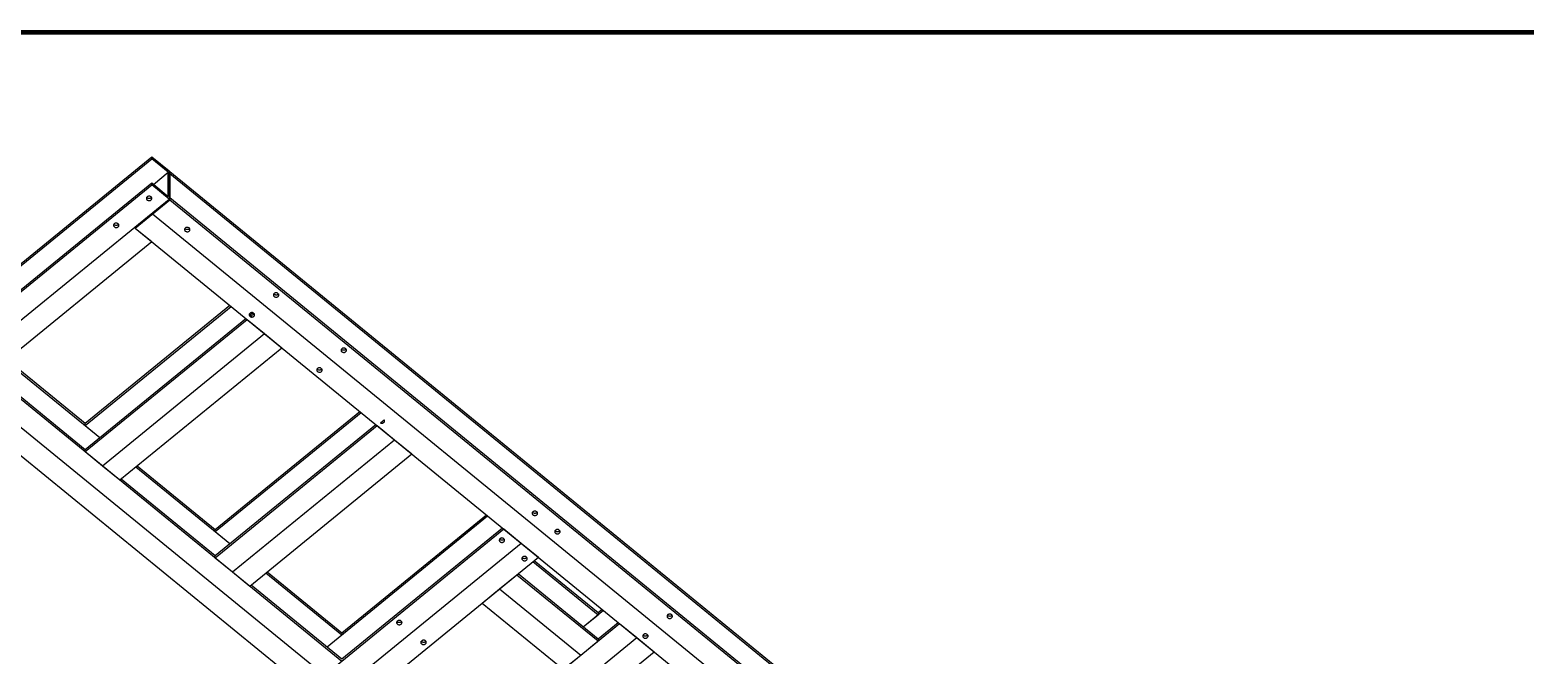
# Model space of a CAD drawing. Header units: millimetres. Extents: x 0 to 16187, y -20471 to 6290.
# Drawn here: x 7756.6 to 8061.5, y 3296.1 to 3423.6 of the extents above; entities that cross this region are included whole.
import ezdxf
from ezdxf.enums import TextEntityAlignment as Align

# ---------------------------------------------------------------- set-up
doc = ezdxf.new("R2010")
doc.units = ezdxf.units.MM
doc.layers.add('BORDER1', color=3, linetype='Continuous')
doc.layers.add('BORDER2', color=7, linetype='Continuous')
doc.styles.add('ROMANC', font='ROMANC', dxfattribs={"height": 5})
doc.styles.add('ROMANS', font='ROMANS.shx', dxfattribs={"width": 0.8})
doc.styles.add('ROMANT', font='ROMANT', dxfattribs={"height": 4})

# ---------------------------------------------------------------- blocks, each defined once
blk = doc.blocks.new('*U609')
at = {"layer": 'BORDER1', "color": 154, "true_color": 0x1859a9, "const_width": 1}
blk.add_lwpolyline([(1.81, 811), (1144, 811), (1144, 0), (0, 0), (0, 811)], close=True, dxfattribs=at)
at = {"layer": 'BORDER2', "flags": 8}
for tag, height, style, p in [('REV-A', 3.24, 'ROMANS', (986.93, 140.25)), ('RE-A', 8.06, 'ROMANT', (1084.63, 7.17))]:
    blk.add_attdef(tag, text='', height=height, dxfattribs=dict(at, style=style)).set_placement(p, align=Align.CENTER)
at = {"layer": 'BORDER2', "style": 'ROMANS', "width": 3.830216}
blk.add_attdef('DATE-A', text='', height=3.24, dxfattribs=at).set_placement((995.51, 140.25), (1008.51, 140.25), align=Align.FIT)
at = {"layer": 'BORDER2'}
for tag, height, style, p in [('DRN-A', 3.24, 'ROMANS', (1018.38, 140.25)), ('CHD-A', 3.24, 'ROMANS', (1032.35, 140.25)), ('APD-A', 3.24, 'ROMANS', (1046.64, 140.25)), ('CONS_CONT_VEND', 4.2, 'ROMANC', (1061.39, 72.83))]:
    blk.add_attdef(tag, text='', height=height, dxfattribs=dict(at, style=style)).set_placement(p, align=Align.CENTER)
at = {"layer": 'BORDER2', "style": 'ROMANS', "width": 0.8}
for tag, p, height in [('1:X', (997.23, 122.55), 3.5), ('LOC', (1042.74, 122.55), 3.5), ('PROJ_NO', (1118.64, 122.55), 3.5), ('CONS_DRG_NO', (1011, 63), 3)]:
    blk.add_attdef(tag, p, '', height=height, dxfattribs=at)
at = {"layer": 'BORDER2', "lineweight": 30, "width": 0.8, "flags": 104}
blk.add_attdef('COMMENTS-A', text='', height=2.2, dxfattribs=at).set_placement((1055.21, 142.07), align=Align.MIDDLE_LEFT)
at = {"layer": 'BORDER2', "style": 'ROMANS', "width": 0.8}
for tag, p in [('PROJECT_TITLE_1', (1061.07, 55.35)), ('PROJECT_TITLE_2', (1061.07, 49.3))]:
    blk.add_attdef(tag, text='', height=3.5, dxfattribs=at).set_placement(p, align=Align.MIDDLE)
at = {"layer": 'BORDER2', "style": 'ROMANT', "width": 0.8}
for tag, p in [('DRG_TITLE_1', (1061.07, 36.31)), ('DRG_TITLE_2', (1061.07, 28.31)), ('DRG_TITLE_3', (1061.07, 20.31))]:
    blk.add_attdef(tag, text='', height=5, dxfattribs=at).set_placement(p, align=Align.CENTER)
at = {"layer": 'BORDER2', "style": 'ROMANT'}
for tag, p in [('AR', (995, 7.17)), ('PA', (1011.74, 7.17)), ('DC', (1028.45, 7.17)), ('TS', (1120.84, 7.17))]:
    blk.add_attdef(tag, p, '', height=8.06, dxfattribs=at)
for tag, p in [('SRNO', (1074.7, 7.17)), ('SH', (1115.8, 7.18))]:
    blk.add_attdef(tag, text='', height=8.06, dxfattribs=at).set_placement(p, align=Align.RIGHT)
at = {"layer": 'BORDER2', "style": 'ROMANS', "flags": 2}
blk.add_attdef('TB_VERSION', text='', height=2, dxfattribs=at).set_placement((1, -1), align=Align.TOP_LEFT)

msp = doc.modelspace()

# ---------------------------------------------------------------- linework, layer by layer
at = {"color": 7, "linetype": 'Continuous', "lineweight": 25}
for p, q in [((7631.53934, 3275.36437), (7781.44598, 3397.76926)), ((7631.53934, 3274.93141), (7781.44598, 3397.33629)), ((7781.44598, 3397.33629), (7781.44598, 3397.76926)), ((7781.44598, 3397.76926), (7784.98151, 3394.88235)), ((7784.82241, 3394.5793), (7781.44598, 3397.33629)), ((7781.8177, 3392.12582), (7784.82241, 3394.5793)), ((7784.82241, 3389.67235), (7784.82241, 3394.5793)), ((7784.98151, 3394.88235), (7784.98151, 3389.10948)), ((7784.98151, 3394.88235), (7785.14061, 3394.75244)), ((7785.14061, 3394.75244), (7785.14061, 3388.97956)), ((7785.14061, 3394.31948), (7785.14061, 3394.75244)), ((7785.14061, 3394.75244), (8000.98496, 3218.50672)), ((7785.14061, 3394.31948), (8000.98496, 3218.07376)), ((7631.53934, 3270.02446), (7781.44598, 3392.42935)), ((7631.53934, 3269.5915), (7781.44598, 3391.99638)), ((7781.44598, 3391.99638), (7781.44598, 3392.42935)), ((7781.44598, 3392.42935), (7784.82241, 3389.67235)), ((7784.98151, 3389.10948), (7781.44598, 3391.99638)), ((7635.07487, 3266.70459), (7784.98151, 3389.10948)), ((7778.06954, 3383.20575), (7785.14061, 3388.97956)), ((7781.60508, 3386.09266), (7785.14061, 3388.97956)), ((7785.14061, 3388.97956), (7784.98151, 3389.10948)), ((7785.14061, 3388.97956), (7785.14061, 3389.41253)), ((7785.14061, 3389.41253), (8000.98496, 3213.16681)), ((7785.14061, 3388.97956), (8000.98496, 3212.73385)), ((7781.60508, 3386.09266), (7778.06954, 3383.20575)), ((7781.60508, 3386.09266), (7997.44942, 3209.84694)), ((7778.06954, 3383.20575), (7781.44598, 3380.44875)), ((7778.06954, 3383.20575), (7993.91389, 3206.96003)), ((7645.68148, 3269.5915), (7781.44598, 3380.44875)), ((7767.86953, 3343.37992), (7797.35646, 3367.4572)), ((7767.86953, 3342.94695), (7797.62158, 3367.24072)), ((7767.86953, 3338.04001), (7800.62629, 3364.78724)), ((7767.86953, 3337.60704), (7800.89142, 3364.57076)), ((7800.89142, 3364.57076), (7804.42695, 3361.68385)), ((7801.57334, 3365.56055), (7802.03339, 3365.93619)), ((7801.57334, 3365.12758), (7802.33081, 3365.74608)), ((7801.57334, 3365.12758), (7801.57334, 3365.56055)), ((7771.40506, 3334.72013), (7804.42695, 3361.68385)), ((7804.42695, 3361.68385), (7807.96248, 3358.79694)), ((7774.9406, 3331.83323), (7807.96248, 3358.79694)), ((7751.69393, 3356.15499), (7770.87424, 3340.49348)), ((7751.95905, 3356.37147), (7767.86953, 3343.37992)), ((7748.42409, 3353.48503), (7820.19543, 3294.88081)), ((7748.68921, 3353.70152), (7767.86953, 3338.04001)), ((7741.35302, 3347.71122), (7813.12436, 3289.10699)), ((7744.88856, 3350.59813), (7816.6599, 3291.9939)), ((7794.38603, 3321.72811), (7823.87296, 3345.80539)), ((7794.38603, 3321.29514), (7824.13808, 3345.58891)), ((7767.86953, 3342.94695), (7767.86953, 3343.37992)), ((7767.86953, 3342.94695), (7770.87424, 3340.49348)), ((7794.38603, 3316.3882), (7827.1428, 3343.13543)), ((7794.38603, 3315.95523), (7827.40792, 3342.91895)), ((7827.40792, 3342.91895), (7830.94345, 3340.03204)), ((7828.08985, 3343.47577), (7828.84731, 3344.09427)), ((7797.92157, 3313.06833), (7830.94345, 3340.03204)), ((7830.94345, 3340.03204), (7834.47899, 3337.14514)), ((7767.86953, 3337.60704), (7767.86953, 3338.04001)), ((7767.86953, 3337.60704), (7771.40506, 3334.72013)), ((7801.4571, 3310.18142), (7834.47899, 3337.14514)), ((7771.40506, 3334.72013), (7774.9406, 3331.83323)), ((7778.21043, 3334.50318), (7797.39075, 3318.84167)), ((7778.47556, 3334.71966), (7794.38603, 3321.72811)), ((7775.20572, 3332.04971), (7794.38603, 3316.3882)), ((7817.19071, 3297.76725), (7849.94748, 3324.51448)), ((7820.19543, 3300.65368), (7849.68236, 3324.73096)), ((7717.45281, 3210.98727), (7853.21732, 3321.84453)), ((7794.38603, 3321.29514), (7794.38603, 3321.72811)), ((7794.38603, 3321.29514), (7797.39075, 3318.84167)), ((7820.19543, 3295.31377), (7852.95219, 3322.06101)), ((7853.21732, 3321.84453), (7856.75285, 3318.95762)), ((7720.98835, 3208.10036), (7856.75285, 3318.95762)), ((7856.75285, 3318.95762), (7860.28838, 3316.07071)), ((7724.52388, 3205.21345), (7860.28838, 3316.07071)), ((7794.38603, 3315.95523), (7794.38603, 3316.3882)), ((7794.38603, 3315.95523), (7797.92157, 3313.06833)), ((7859.17416, 3315.1609), (7872.45062, 3304.32013)), ((7859.43928, 3315.37738), (7872.45062, 3304.75309)), ((7797.92157, 3313.06833), (7801.4571, 3310.18142)), ((7804.72694, 3312.85137), (7820.19543, 3300.22072)), ((7804.99206, 3313.06786), (7820.19543, 3300.65368)), ((7852.36879, 3309.60404), (7855.90432, 3312.49094)), ((7855.90432, 3312.49094), (7872.45062, 3298.98022)), ((7856.16944, 3312.70743), (7872.45062, 3299.41318)), ((7801.72222, 3310.3979), (7820.19543, 3295.31377)), ((7848.83325, 3306.71713), (7852.36879, 3309.60404)), ((7852.36879, 3309.60404), (7868.91509, 3296.09331)), ((7848.83325, 3306.71713), (7865.37955, 3293.2064)), ((7869.44591, 3301.86665), (7873.56485, 3305.22994)), ((7872.45062, 3304.75309), (7873.29972, 3305.44642)), ((7741.07018, 3191.70272), (7876.83468, 3302.55998)), ((7869.44591, 3301.86665), (7872.45062, 3304.32013)), ((7872.45062, 3304.75309), (7872.45062, 3304.32013)), ((7872.45062, 3299.41318), (7876.56956, 3302.77646)), ((7876.83468, 3302.55998), (7880.37022, 3299.67307)), ((7744.60572, 3188.81582), (7880.37022, 3299.67307)), ((7817.19071, 3297.76725), (7820.19543, 3300.22072)), ((7820.19543, 3300.65368), (7820.19543, 3300.22072)), ((7868.91509, 3296.09331), (7872.45062, 3298.98022)), ((7872.45062, 3299.41318), (7872.45062, 3298.98022)), ((7880.37022, 3299.67307), (7883.90575, 3296.78617)), ((7748.14125, 3185.92891), (7883.90575, 3296.78617)), ((7865.37955, 3293.2064), (7868.91509, 3296.09331))]:
    msp.add_line(p, q, dxfattribs=at)
at = {"color": 7, "linetype": 'Continuous', "lineweight": 25, "flags": 128}
for points in [[(7780.52674, 3389.57138), (7780.46355, 3389.50957), (7780.41489, 3389.43955), (7780.38232, 3389.36355), (7780.36689, 3389.28403), (7780.36911, 3389.20354), (7780.38889, 3389.12466), (7780.42559, 3389.04993), (7780.47806, 3388.98176), (7780.54458, 3388.92233), (7780.62303, 3388.87356), (7780.71089, 3388.83701), (7780.80532, 3388.81385), (7780.90331, 3388.80484), (7781.00169, 3388.81025), (7781.0973, 3388.82992), (7781.18708, 3388.86322), (7781.26813, 3388.90907), (7781.33785, 3388.966), (7781.39401, 3389.03219), (7781.43478, 3389.10549), (7781.45888, 3389.18357), (7781.46551, 3389.2639), (7781.45447, 3389.3439), (7781.42611, 3389.42102), (7781.38135, 3389.49275), (7781.32161, 3389.55681), (7781.24883, 3389.61113), (7781.16534, 3389.65397), (7781.07383, 3389.68394), (7780.97723, 3389.70009), (7780.87865, 3389.7019), (7780.78126, 3389.68931), (7780.68819, 3389.66271), (7780.60243, 3389.62298), (7780.52674, 3389.57138)], [(7781.39753, 3389.4703), (7781.35324, 3389.41473), (7781.28672, 3389.3553), (7781.20827, 3389.30652), (7781.12041, 3389.26997), (7781.02597, 3389.24682), (7780.92799, 3389.2378), (7780.82961, 3389.24322), (7780.734, 3389.26289), (7780.64422, 3389.29619), (7780.56317, 3389.34204), (7780.49344, 3389.39897), (7780.43729, 3389.46515), (7780.43377, 3389.4703)], [(7773.80923, 3384.08626), (7773.74603, 3384.02445), (7773.69737, 3383.95442), (7773.6648, 3383.87843), (7773.64938, 3383.79891), (7773.65159, 3383.71841), (7773.67137, 3383.63954), (7773.70808, 3383.56481), (7773.76054, 3383.49664), (7773.82707, 3383.43721), (7773.90552, 3383.38843), (7773.99337, 3383.35188), (7774.08781, 3383.32873), (7774.18579, 3383.31971), (7774.28417, 3383.32513), (7774.37979, 3383.3448), (7774.46956, 3383.3781), (7774.55062, 3383.42395), (7774.62034, 3383.48088), (7774.67649, 3383.54706), (7774.71727, 3383.62037), (7774.74136, 3383.69844), (7774.748, 3383.77877), (7774.73696, 3383.85878), (7774.7086, 3383.93589), (7774.66383, 3384.00763), (7774.6041, 3384.07169), (7774.53132, 3384.12601), (7774.44783, 3384.16884), (7774.35631, 3384.19882), (7774.25971, 3384.21497), (7774.16114, 3384.21678), (7774.06375, 3384.20418), (7773.97068, 3384.17759), (7773.88492, 3384.13785), (7773.80923, 3384.08626)], [(7774.68002, 3383.98518), (7774.63573, 3383.9296), (7774.5692, 3383.87017), (7774.49075, 3383.8214), (7774.4029, 3383.78485), (7774.30846, 3383.76169), (7774.21048, 3383.75268), (7774.1121, 3383.75809), (7774.01648, 3383.77777), (7773.9267, 3383.81106), (7773.84565, 3383.85691), (7773.77593, 3383.91385), (7773.71978, 3383.98003), (7773.71625, 3383.98518)], [(7789.08273, 3382.58506), (7789.14592, 3382.64687), (7789.19459, 3382.7169), (7789.22715, 3382.79289), (7789.24258, 3382.87241), (7789.24036, 3382.95291), (7789.22059, 3383.03178), (7789.18388, 3383.10651), (7789.13142, 3383.17468), (7789.06489, 3383.23411), (7788.98644, 3383.28289), (7788.89858, 3383.31944), (7788.80415, 3383.34259), (7788.70616, 3383.35161), (7788.60778, 3383.34619), (7788.51217, 3383.32652), (7788.42239, 3383.29322), (7788.34134, 3383.24737), (7788.27162, 3383.19044), (7788.21547, 3383.12426), (7788.17469, 3383.05095), (7788.15059, 3382.97288), (7788.14396, 3382.89255), (7788.155, 3382.81254), (7788.18336, 3382.73543), (7788.22812, 3382.66369), (7788.28786, 3382.59963), (7788.36064, 3382.54531), (7788.44413, 3382.50247), (7788.53564, 3382.4725), (7788.63224, 3382.45635), (7788.73082, 3382.45454), (7788.82821, 3382.46714), (7788.92128, 3382.49373), (7789.00704, 3382.53346), (7789.08273, 3382.58506)], [(7789.08273, 3383.01803), (7789.00704, 3382.96643), (7788.92128, 3382.9267), (7788.82821, 3382.9001), (7788.73082, 3382.88751), (7788.63224, 3382.88932), (7788.53564, 3382.90547), (7788.44413, 3382.93544), (7788.36064, 3382.97828), (7788.28786, 3383.0326), (7788.22812, 3383.09665), (7788.21194, 3383.11911)], [(7789.17571, 3383.11911), (7789.14592, 3383.07984), (7789.08273, 3383.01803)], [(7807.20234, 3369.23312), (7807.26554, 3369.29492), (7807.3142, 3369.36495), (7807.34676, 3369.44094), (7807.36219, 3369.52046), (7807.35998, 3369.60096), (7807.3402, 3369.67984), (7807.30349, 3369.75456), (7807.25103, 3369.82273), (7807.1845, 3369.88216), (7807.10605, 3369.93094), (7807.0182, 3369.96749), (7806.92376, 3369.99064), (7806.82578, 3369.99966), (7806.7274, 3369.99424), (7806.63178, 3369.97457), (7806.542, 3369.94127), (7806.46095, 3369.89542), (7806.39123, 3369.83849), (7806.33508, 3369.77231), (7806.2943, 3369.699), (7806.27021, 3369.62093), (7806.26357, 3369.5406), (7806.27461, 3369.46059), (7806.30297, 3369.38348), (7806.34774, 3369.31174), (7806.40747, 3369.24768), (7806.48025, 3369.19336), (7806.56374, 3369.15053), (7806.65525, 3369.12055), (7806.75185, 3369.1044), (7806.85043, 3369.1026), (7806.94782, 3369.11519), (7807.04089, 3369.14178), (7807.12665, 3369.18152), (7807.20234, 3369.23312)], [(7807.20234, 3369.66608), (7807.12665, 3369.61448), (7807.04089, 3369.57475), (7806.94782, 3369.54816), (7806.85043, 3369.53556), (7806.75185, 3369.53737), (7806.65525, 3369.55352), (7806.56374, 3369.58349), (7806.48025, 3369.62633), (7806.40747, 3369.68065), (7806.34774, 3369.74471), (7806.33155, 3369.76716)], [(7807.29532, 3369.76716), (7807.26554, 3369.72789), (7807.20234, 3369.66608)], [(7802.2526, 3365.19144), (7802.31579, 3365.25325), (7802.36445, 3365.32328), (7802.39702, 3365.39927), (7802.41244, 3365.47879), (7802.41023, 3365.55929), (7802.39045, 3365.63816), (7802.35374, 3365.71289), (7802.30128, 3365.78106), (7802.23476, 3365.84049), (7802.1563, 3365.88927), (7802.06845, 3365.92582), (7801.97401, 3365.94897), (7801.87603, 3365.95799), (7801.77765, 3365.95257), (7801.68203, 3365.9329), (7801.59226, 3365.8996), (7801.51121, 3365.85375), (7801.44148, 3365.79682), (7801.38533, 3365.73064), (7801.34455, 3365.65733), (7801.32046, 3365.57926), (7801.31383, 3365.49893), (7801.32487, 3365.41892), (7801.35322, 3365.34181), (7801.39799, 3365.27007), (7801.45772, 3365.20601), (7801.5305, 3365.15169), (7801.61399, 3365.10886), (7801.70551, 3365.07888), (7801.80211, 3365.06273), (7801.90068, 3365.06092), (7801.99807, 3365.07352), (7802.09114, 3365.10011), (7802.1769, 3365.13985), (7802.2526, 3365.19144)], [(7801.57334, 3365.12758), (7801.66108, 3365.09149), (7801.75529, 3365.06872), (7801.85295, 3365.05999), (7801.95096, 3365.0656), (7802.04618, 3365.08535), (7802.13558, 3365.11862), (7802.21631, 3365.16435), (7802.28578, 3365.22108), (7802.34178, 3365.28699), (7802.38253, 3365.35999), (7802.40672, 3365.43774), (7802.41358, 3365.51777), (7802.4029, 3365.59751), (7802.37501, 3365.67444), (7802.33081, 3365.74608)], [(7820.99093, 3357.97418), (7821.05412, 3358.03598), (7821.10278, 3358.10601), (7821.13535, 3358.182), (7821.15077, 3358.26152), (7821.14856, 3358.34202), (7821.12878, 3358.4209), (7821.09207, 3358.49562), (7821.03961, 3358.56379), (7820.97309, 3358.62322), (7820.89463, 3358.672), (7820.80678, 3358.70855), (7820.71234, 3358.7317), (7820.61436, 3358.74072), (7820.51598, 3358.7353), (7820.42036, 3358.71563), (7820.33059, 3358.68233), (7820.24954, 3358.63648), (7820.17981, 3358.57955), (7820.12366, 3358.51337), (7820.08288, 3358.44006), (7820.05879, 3358.36199), (7820.05216, 3358.28166), (7820.0632, 3358.20165), (7820.09155, 3358.12454), (7820.13632, 3358.0528), (7820.19605, 3357.98874), (7820.26883, 3357.93442), (7820.35232, 3357.89159), (7820.44384, 3357.86161), (7820.54044, 3357.84546), (7820.63901, 3357.84365), (7820.7364, 3357.85625), (7820.82947, 3357.88284), (7820.91523, 3357.92258), (7820.99093, 3357.97418)], [(7820.99093, 3358.40714), (7820.91523, 3358.35554), (7820.82947, 3358.31581), (7820.7364, 3358.28922), (7820.63901, 3358.27662), (7820.54044, 3358.27843), (7820.44384, 3358.29458), (7820.35232, 3358.32455), (7820.26883, 3358.36739), (7820.19605, 3358.42171), (7820.13632, 3358.48577), (7820.12013, 3358.50822)], [(7821.0839, 3358.50822), (7821.05412, 3358.46895), (7820.99093, 3358.40714)], [(7816.04118, 3353.9325), (7816.10437, 3353.99431), (7816.15303, 3354.06434), (7816.1856, 3354.14033), (7816.20102, 3354.21985), (7816.19881, 3354.30035), (7816.17903, 3354.37922), (7816.14232, 3354.45395), (7816.08986, 3354.52212), (7816.02334, 3354.58155), (7815.94489, 3354.63033), (7815.85703, 3354.66688), (7815.76259, 3354.69003), (7815.66461, 3354.69905), (7815.56623, 3354.69363), (7815.47062, 3354.67396), (7815.38084, 3354.64066), (7815.29979, 3354.59481), (7815.23006, 3354.53788), (7815.17391, 3354.4717), (7815.13313, 3354.39839), (7815.10904, 3354.32032), (7815.10241, 3354.23999), (7815.11345, 3354.15998), (7815.14181, 3354.08287), (7815.18657, 3354.01113), (7815.2463, 3353.94707), (7815.31908, 3353.89275), (7815.40257, 3353.84992), (7815.49409, 3353.81994), (7815.59069, 3353.80379), (7815.68927, 3353.80198), (7815.78666, 3353.81458), (7815.87973, 3353.84117), (7815.96549, 3353.88091), (7816.04118, 3353.9325)], [(7816.04118, 3354.36547), (7815.96549, 3354.31387), (7815.87973, 3354.27414), (7815.78666, 3354.24754), (7815.68927, 3354.23495), (7815.59069, 3354.23676), (7815.49409, 3354.25291), (7815.40257, 3354.28288), (7815.31908, 3354.32572), (7815.2463, 3354.38004), (7815.18657, 3354.4441), (7815.17039, 3354.46655)], [(7816.13415, 3354.46655), (7816.10437, 3354.42728), (7816.04118, 3354.36547)], [(7828.08985, 3343.47577), (7828.17759, 3343.43968), (7828.27179, 3343.41691), (7828.36946, 3343.40818), (7828.46747, 3343.41379), (7828.56269, 3343.43354), (7828.65209, 3343.46681), (7828.73281, 3343.51254), (7828.80228, 3343.56927), (7828.85828, 3343.63518), (7828.89903, 3343.70818), (7828.92322, 3343.78593), (7828.93009, 3343.86596), (7828.9194, 3343.94571), (7828.89152, 3344.02263), (7828.84731, 3344.09427)], [(7859.97019, 3324.70256), (7860.03338, 3324.76437), (7860.08204, 3324.8344), (7860.11461, 3324.91039), (7860.13003, 3324.98991), (7860.12782, 3325.07041), (7860.10804, 3325.14928), (7860.07133, 3325.22401), (7860.01887, 3325.29218), (7859.95235, 3325.35161), (7859.8739, 3325.40039), (7859.78604, 3325.43694), (7859.6916, 3325.46009), (7859.59362, 3325.46911), (7859.49524, 3325.46369), (7859.39962, 3325.44402), (7859.30985, 3325.41072), (7859.2288, 3325.36487), (7859.15907, 3325.30794), (7859.10292, 3325.24176), (7859.06214, 3325.16845), (7859.03805, 3325.09038), (7859.03142, 3325.01005), (7859.04246, 3324.93004), (7859.07081, 3324.85293), (7859.11558, 3324.78119), (7859.17531, 3324.71713), (7859.24809, 3324.66281), (7859.33158, 3324.61997), (7859.4231, 3324.59), (7859.5197, 3324.57385), (7859.61828, 3324.57204), (7859.71567, 3324.58464), (7859.80874, 3324.61123), (7859.89449, 3324.65096), (7859.97019, 3324.70256)], [(7859.97019, 3325.13553), (7859.89449, 3325.08393), (7859.80874, 3325.0442), (7859.71567, 3325.0176), (7859.61828, 3325.00501), (7859.5197, 3325.00682), (7859.4231, 3325.02297), (7859.33158, 3325.05294), (7859.24809, 3325.09578), (7859.17531, 3325.1501), (7859.11558, 3325.21416), (7859.0994, 3325.23661)], [(7860.06316, 3325.23661), (7860.03338, 3325.19734), (7859.97019, 3325.13553)], [(7864.56638, 3320.94958), (7864.62957, 3321.01139), (7864.67823, 3321.08142), (7864.7108, 3321.15741), (7864.72623, 3321.23693), (7864.72401, 3321.31743), (7864.70423, 3321.3963), (7864.66753, 3321.47103), (7864.61507, 3321.5392), (7864.54854, 3321.59863), (7864.47009, 3321.64741), (7864.38223, 3321.68396), (7864.2878, 3321.70711), (7864.18981, 3321.71613), (7864.09143, 3321.71071), (7863.99582, 3321.69104), (7863.90604, 3321.65774), (7863.82499, 3321.61189), (7863.75527, 3321.55496), (7863.69911, 3321.48878), (7863.65834, 3321.41547), (7863.63424, 3321.3374), (7863.62761, 3321.25707), (7863.63865, 3321.17706), (7863.66701, 3321.09995), (7863.71177, 3321.02821), (7863.77151, 3320.96415), (7863.84429, 3320.90983), (7863.92778, 3320.86699), (7864.01929, 3320.83702), (7864.11589, 3320.82087), (7864.21447, 3320.81906), (7864.31186, 3320.83166), (7864.40493, 3320.85825), (7864.49069, 3320.89798), (7864.56638, 3320.94958)], [(7864.56638, 3321.38255), (7864.49069, 3321.33095), (7864.40493, 3321.29122), (7864.31186, 3321.26462), (7864.21447, 3321.25203), (7864.11589, 3321.25384), (7864.01929, 3321.26999), (7863.92778, 3321.29996), (7863.84429, 3321.3428), (7863.77151, 3321.39712), (7863.71177, 3321.46118), (7863.69559, 3321.48363)], [(7864.65935, 3321.48363), (7864.62957, 3321.44436), (7864.56638, 3321.38255)], [(7852.47485, 3319.85256), (7852.41166, 3319.79075), (7852.363, 3319.72073), (7852.33043, 3319.64473), (7852.31501, 3319.56521), (7852.31722, 3319.48472), (7852.337, 3319.40584), (7852.37371, 3319.33111), (7852.42617, 3319.26294), (7852.49269, 3319.20351), (7852.57115, 3319.15474), (7852.659, 3319.11818), (7852.75344, 3319.09503), (7852.85142, 3319.08601), (7852.9498, 3319.09143), (7853.04542, 3319.1111), (7853.13519, 3319.1444), (7853.21625, 3319.19025), (7853.28597, 3319.24718), (7853.34212, 3319.31337), (7853.3829, 3319.38667), (7853.40699, 3319.46474), (7853.41363, 3319.54508), (7853.40258, 3319.62508), (7853.37423, 3319.7022), (7853.32946, 3319.77393), (7853.26973, 3319.83799), (7853.19695, 3319.89231), (7853.11346, 3319.93515), (7853.02194, 3319.96512), (7852.92534, 3319.98127), (7852.82677, 3319.98308), (7852.72938, 3319.97048), (7852.63631, 3319.94389), (7852.55055, 3319.90416), (7852.47485, 3319.85256)], [(7853.34565, 3319.75148), (7853.30136, 3319.69591), (7853.23483, 3319.63648), (7853.15638, 3319.5877), (7853.06853, 3319.55115), (7852.97409, 3319.52799), (7852.8761, 3319.51898), (7852.77772, 3319.5244), (7852.68211, 3319.54407), (7852.59233, 3319.57737), (7852.51128, 3319.62322), (7852.44156, 3319.68015), (7852.38541, 3319.74633), (7852.38188, 3319.75148)], [(7857.07105, 3316.09958), (7857.00786, 3316.03777), (7856.95919, 3315.96775), (7856.92663, 3315.89175), (7856.9112, 3315.81223), (7856.91342, 3315.73174), (7856.93319, 3315.65286), (7856.9699, 3315.57813), (7857.02236, 3315.50996), (7857.08889, 3315.45053), (7857.16734, 3315.40176), (7857.2552, 3315.3652), (7857.34963, 3315.34205), (7857.44762, 3315.33303), (7857.546, 3315.33845), (7857.64161, 3315.35812), (7857.73139, 3315.39142), (7857.81244, 3315.43727), (7857.88216, 3315.4942), (7857.93832, 3315.56039), (7857.97909, 3315.63369), (7858.00319, 3315.71176), (7858.00982, 3315.7921), (7857.99878, 3315.8721), (7857.97042, 3315.94921), (7857.92566, 3316.02095), (7857.86592, 3316.08501), (7857.79314, 3316.13933), (7857.70965, 3316.18217), (7857.61814, 3316.21214), (7857.52154, 3316.22829), (7857.42296, 3316.2301), (7857.32557, 3316.2175), (7857.2325, 3316.19091), (7857.14674, 3316.15118), (7857.07105, 3316.09958)], [(7857.94184, 3315.9985), (7857.89755, 3315.94293), (7857.83103, 3315.8835), (7857.75258, 3315.83472), (7857.66472, 3315.79817), (7857.57028, 3315.77501), (7857.4723, 3315.766), (7857.37392, 3315.77142), (7857.2783, 3315.79109), (7857.18853, 3315.82439), (7857.10748, 3315.87024), (7857.03775, 3315.92717), (7856.9816, 3315.99335), (7856.97808, 3315.9985)], [(7831.54449, 3303.05076), (7831.4813, 3302.98895), (7831.43264, 3302.91892), (7831.40007, 3302.84293), (7831.38465, 3302.76341), (7831.38686, 3302.68291), (7831.40664, 3302.60404), (7831.44335, 3302.52931), (7831.49581, 3302.46114), (7831.56233, 3302.40171), (7831.64079, 3302.35293), (7831.72864, 3302.31638), (7831.82308, 3302.29323), (7831.92106, 3302.28421), (7832.01944, 3302.28963), (7832.11506, 3302.3093), (7832.20483, 3302.3426), (7832.28588, 3302.38845), (7832.35561, 3302.44538), (7832.41176, 3302.51156), (7832.45254, 3302.58487), (7832.47663, 3302.66294), (7832.48326, 3302.74327), (7832.47222, 3302.82328), (7832.44387, 3302.90039), (7832.3991, 3302.97213), (7832.33937, 3303.03619), (7832.26659, 3303.09051), (7832.1831, 3303.13334), (7832.09158, 3303.16332), (7831.99498, 3303.17947), (7831.8964, 3303.18128), (7831.79902, 3303.16868), (7831.70595, 3303.14209), (7831.62019, 3303.10235), (7831.54449, 3303.05076)], [(7832.41528, 3302.94968), (7832.371, 3302.8941), (7832.30447, 3302.83467), (7832.22602, 3302.7859), (7832.13816, 3302.74935), (7832.04373, 3302.72619), (7831.94574, 3302.71718), (7831.84736, 3302.72259), (7831.75175, 3302.74227), (7831.66197, 3302.77556), (7831.58092, 3302.82141), (7831.5112, 3302.87835), (7831.45505, 3302.94453), (7831.45152, 3302.94968)], [(7887.45896, 3303.70031), (7887.52216, 3303.76212), (7887.57082, 3303.83214), (7887.60338, 3303.90814), (7887.61881, 3303.98766), (7887.6166, 3304.06815), (7887.59682, 3304.14703), (7887.56011, 3304.22176), (7887.50765, 3304.28993), (7887.44112, 3304.34936), (7887.36267, 3304.39813), (7887.27482, 3304.43468), (7887.18038, 3304.45784), (7887.08239, 3304.46685), (7886.98402, 3304.46144), (7886.8884, 3304.44177), (7886.79862, 3304.40847), (7886.71757, 3304.36262), (7886.64785, 3304.30569), (7886.5917, 3304.2395), (7886.55092, 3304.1662), (7886.52683, 3304.08812), (7886.52019, 3304.00779), (7886.53123, 3303.92779), (7886.55959, 3303.85067), (7886.60436, 3303.77894), (7886.66409, 3303.71488), (7886.73687, 3303.66056), (7886.82036, 3303.61772), (7886.91187, 3303.58775), (7887.00847, 3303.5716), (7887.10705, 3303.56979), (7887.20444, 3303.58238), (7887.29751, 3303.60898), (7887.38327, 3303.64871), (7887.45896, 3303.70031)], [(7887.45896, 3304.13328), (7887.38327, 3304.08168), (7887.29751, 3304.04194), (7887.20444, 3304.01535), (7887.10705, 3304.00276), (7887.00847, 3304.00456), (7886.91187, 3304.02071), (7886.82036, 3304.05069), (7886.73687, 3304.09352), (7886.66409, 3304.14784), (7886.60436, 3304.2119), (7886.58817, 3304.23435)], [(7887.55194, 3304.23435), (7887.52216, 3304.19508), (7887.45896, 3304.13328)], [(7836.49424, 3299.00908), (7836.43105, 3298.94728), (7836.38239, 3298.87725), (7836.34982, 3298.80126), (7836.3344, 3298.72174), (7836.33661, 3298.64124), (7836.35639, 3298.56236), (7836.3931, 3298.48764), (7836.44556, 3298.41947), (7836.51208, 3298.36004), (7836.59053, 3298.31126), (7836.67839, 3298.27471), (7836.77283, 3298.25156), (7836.87081, 3298.24254), (7836.96919, 3298.24796), (7837.0648, 3298.26763), (7837.15458, 3298.30093), (7837.23563, 3298.34678), (7837.30535, 3298.40371), (7837.36151, 3298.46989), (7837.40229, 3298.5432), (7837.42638, 3298.62127), (7837.43301, 3298.7016), (7837.42197, 3298.78161), (7837.39361, 3298.85872), (7837.34885, 3298.93046), (7837.28912, 3298.99452), (7837.21633, 3299.04884), (7837.13285, 3299.09167), (7837.04133, 3299.12165), (7836.94473, 3299.1378), (7836.84615, 3299.13961), (7836.74876, 3299.12701), (7836.65569, 3299.10042), (7836.56993, 3299.06068), (7836.49424, 3299.00908)], [(7837.36503, 3298.90801), (7837.32074, 3298.85243), (7837.25422, 3298.793), (7837.17577, 3298.74423), (7837.08791, 3298.70768), (7836.99347, 3298.68452), (7836.89549, 3298.67551), (7836.79711, 3298.68092), (7836.7015, 3298.7006), (7836.61172, 3298.73389), (7836.53067, 3298.77974), (7836.46095, 3298.83668), (7836.40479, 3298.90286), (7836.40127, 3298.90801)], [(7882.50922, 3299.65864), (7882.57241, 3299.72045), (7882.62107, 3299.79047), (7882.65364, 3299.86647), (7882.66906, 3299.94599), (7882.66685, 3300.02648), (7882.64707, 3300.10536), (7882.61036, 3300.18009), (7882.5579, 3300.24826), (7882.49138, 3300.30769), (7882.41292, 3300.35646), (7882.32507, 3300.39301), (7882.23063, 3300.41617), (7882.13265, 3300.42518), (7882.03427, 3300.41977), (7881.93865, 3300.40009), (7881.84888, 3300.3668), (7881.76782, 3300.32095), (7881.6981, 3300.26401), (7881.64195, 3300.19783), (7881.60117, 3300.12453), (7881.57708, 3300.04645), (7881.57045, 3299.96612), (7881.58149, 3299.88611), (7881.60984, 3299.809), (7881.65461, 3299.73726), (7881.71434, 3299.67321), (7881.78712, 3299.61889), (7881.87061, 3299.57605), (7881.96213, 3299.54608), (7882.05873, 3299.52993), (7882.1573, 3299.52812), (7882.25469, 3299.54071), (7882.34776, 3299.56731), (7882.43352, 3299.60704), (7882.50922, 3299.65864)], [(7882.50922, 3300.0916), (7882.43352, 3300.04001), (7882.34776, 3300.00027), (7882.25469, 3299.97368), (7882.1573, 3299.96108), (7882.05873, 3299.96289), (7881.96213, 3299.97904), (7881.87061, 3300.00902), (7881.78712, 3300.05185), (7881.71434, 3300.10617), (7881.65461, 3300.17023), (7881.63842, 3300.19268)], [(7882.60219, 3300.19268), (7882.57241, 3300.15341), (7882.50922, 3300.0916)]]:
    msp.add_lwpolyline(points, dxfattribs=at)
at = {"color": 7, "linetype": 'Continuous', "lineweight": 25}
msp.add_arc((7801.79465, 3366.01123), 0.50209, 214.6881444, 243.8465743, dxfattribs=at)

# ---------------------------------------------------------------- block references
at = {"layer": 'BORDER1'}
msp.add_blockref('*U609', (7097.74721, 2612.13313), dxfattribs=at)

doc.saveas('drawing.dxf')
